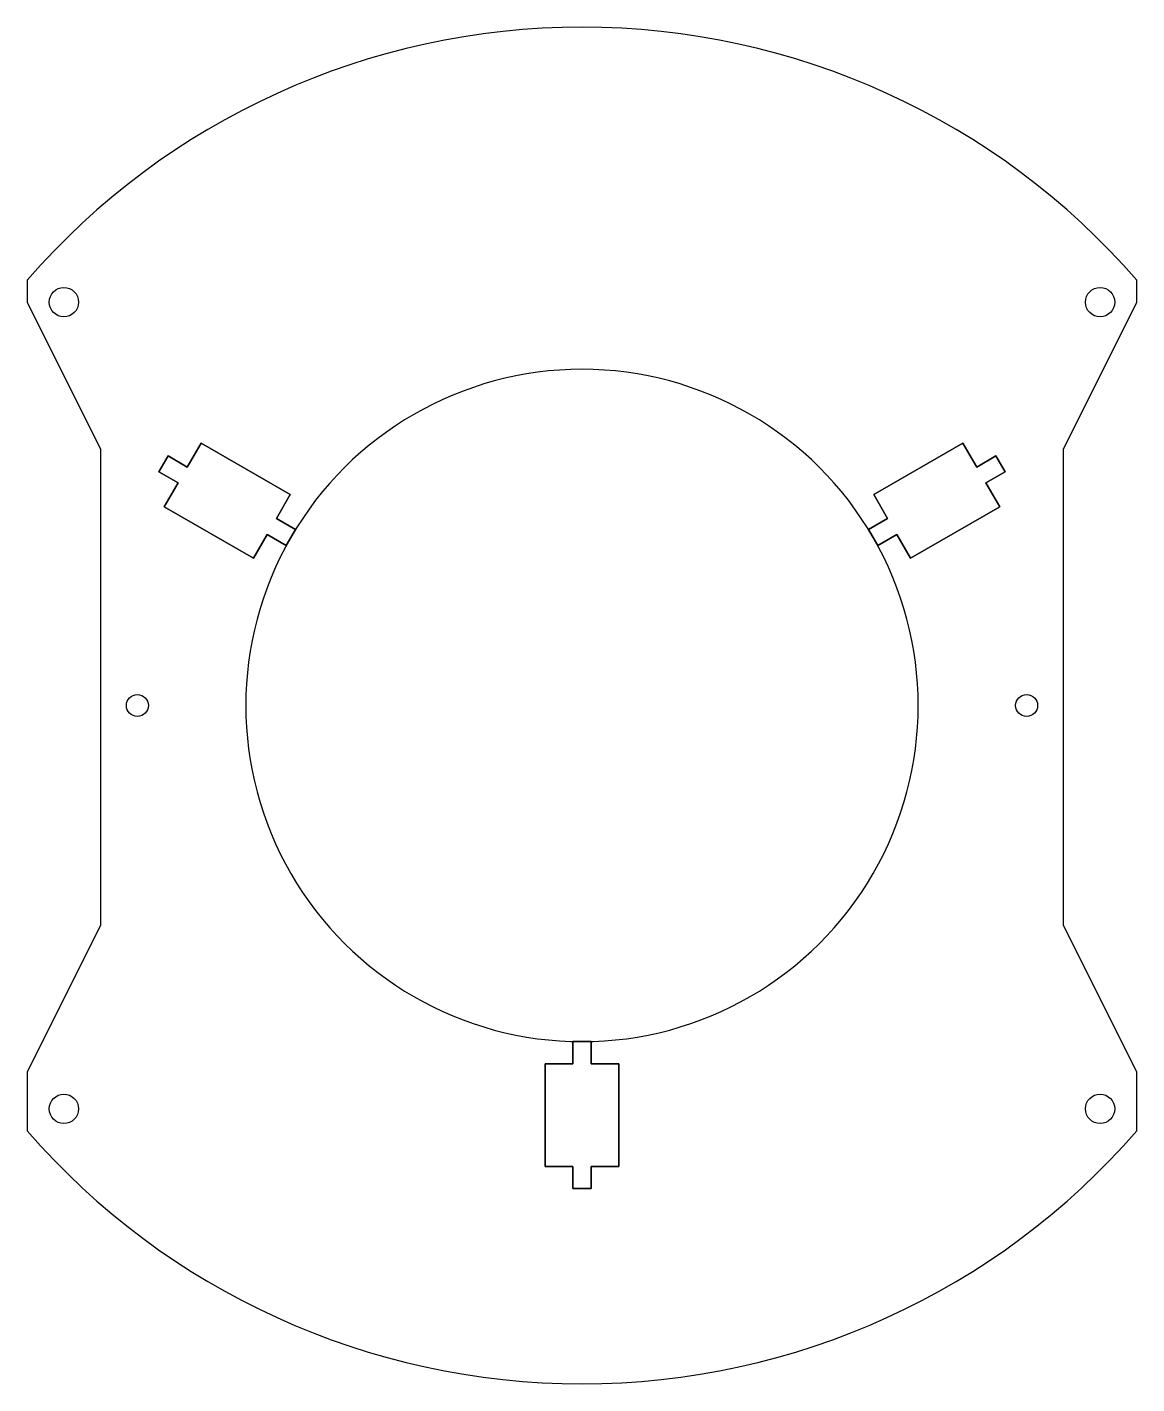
# Model space of a CAD drawing. Header units: millimetres. Extents: x -76 to 76, y -105 to 80.
import ezdxf

# ---------------------------------------------------------------- set-up
doc = ezdxf.new("R2010")
doc.units = ezdxf.units.MM

msp = doc.modelspace()

# ---------------------------------------------------------------- linework, layer by layer
for points in [[(75.5, -70.65), (75.5, -62.65), (65.5, -42.65), (65.5, 22.15), (75.5, 42.15), (75.5, 45.15, 0.455994), (-75.5, 45.15), (-75.5, 42.15), (-65.5, 22.15), (-65.5, -42.65), (-75.5, -62.65), (-75.5, -70.65, 0.455994)], [(39.62, 10.13, 0.57735), (-39.62, 10.13, 0.57735), (0, -58.5, 0.57735)]]:
    msp.add_lwpolyline(points, format="xyb", close=True)
for points in [[(-39.62, 10.13), (-39, 11.21), (-41.59, 12.71), (-39.72, 15.96), (-51.84, 22.96), (-53.72, 19.71), (-56.32, 21.21), (-56.94, 20.12), (-57.57, 19.04), (-54.97, 17.54), (-56.84, 14.29), (-44.72, 7.29), (-42.84, 10.54), (-40.25, 9.04)], [(-40.25, 9.04), (-42.84, 10.54), (-44.72, 7.29), (-56.84, 14.29), (-54.97, 17.54), (-57.57, 19.04), (-56.94, 20.12), (-56.32, 21.21), (-53.72, 19.71), (-51.84, 22.96), (-39.72, 15.96), (-41.59, 12.71), (-39, 11.21), (-39.62, 10.13)], [(39, 11.21), (39.62, 10.13), (40.25, 9.04), (42.84, 10.54), (44.72, 7.29), (56.84, 14.29), (54.97, 17.54), (57.57, 19.04), (56.94, 20.12), (56.32, 21.21), (53.72, 19.71), (51.84, 22.96), (39.72, 15.96), (41.59, 12.71)], [(39, 11.21), (41.59, 12.71), (39.72, 15.96), (51.84, 22.96), (53.72, 19.71), (56.32, 21.21), (56.94, 20.12), (57.57, 19.04), (54.97, 17.54), (56.84, 14.29), (44.72, 7.29), (42.84, 10.54), (40.25, 9.04), (39.62, 10.13)], [(0, -58.5), (-1.25, -58.5), (-1.25, -61.5), (-5, -61.5), (-5, -75.5), (-1.25, -75.5), (-1.25, -78.5), (0, -78.5), (1.25, -78.5), (1.25, -75.5), (5, -75.5), (5, -61.5), (1.25, -61.5), (1.25, -58.5)], [(1.25, -58.5), (1.25, -61.5), (5, -61.5), (5, -75.5), (1.25, -75.5), (1.25, -78.5), (0, -78.5), (-1.25, -78.5), (-1.25, -75.5), (-5, -75.5), (-5, -61.5), (-1.25, -61.5), (-1.25, -58.5), (0, -58.5)]]:
    msp.add_lwpolyline(points, close=True)
for centre, radius in [((-70.5, 42.15), 2), ((70.5, 42.15), 2), ((-60.5, -12.75), 1.5), ((60.5, -12.75), 1.5), ((-70.5, -67.65), 2), ((70.5, -67.65), 2)]:
    msp.add_circle(centre, radius)

doc.saveas('drawing.dxf')
